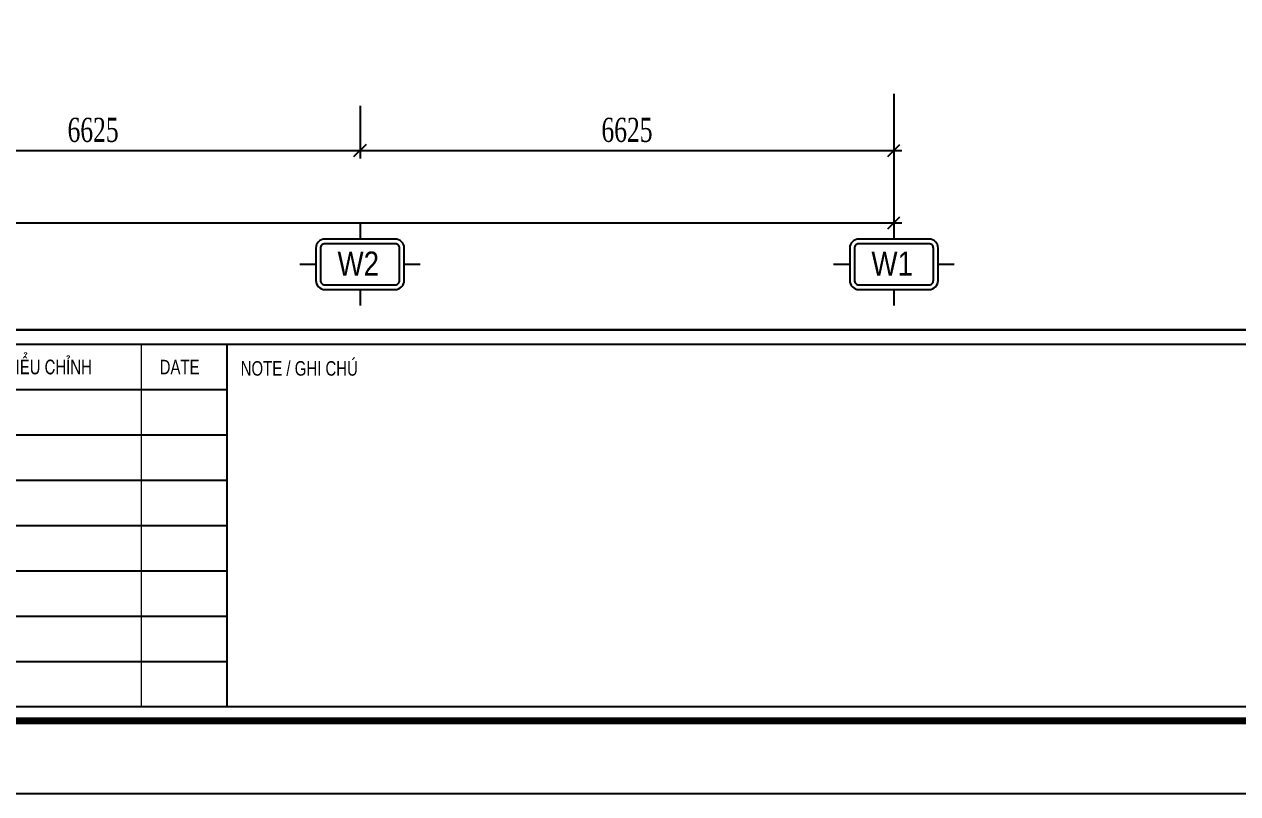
# Model space of a CAD drawing. Header units: inches. Extents: x 315041 to 662841, y -45540 to -35018.
# Drawn here: x 334683 to 334833.6, y -36052.2 to -35956.7 of the extents above; entities that cross this region are included whole.
import ezdxf
from ezdxf.enums import TextEntityAlignment as Align

# ---------------------------------------------------------------- set-up
doc = ezdxf.new("R2010")
doc.units = ezdxf.units.IN
doc.header["$MEASUREMENT"] = 0
for name, color, linetype in [('2', 2, 'Continuous'), ('251', 251, 'Continuous'), ('3', 3, 'Continuous'), ('7', 7, 'Continuous'), ('8', 8, 'Continuous'), ('BAO KHUNG', 31, 'Continuous')]:
    doc.layers.add(name, color=color, linetype=linetype)
doc.layers.add('S-Hatch', color=8, linetype='Continuous', lineweight=9)
doc.styles.add('hx2', font='VHARIALN.TTF')
doc.styles.add('ST1', font='times.ttf', dxfattribs={"width": 0.7})
doc.styles.get("Standard").update_dxf_attribs({"font": 'VHARIALN.TTF'})
doc.dimstyles.new('100', dxfattribs={"dimtxt": 3, "dimasz": 1.5, "dimexe": 1, "dimexo": 0, "dimgap": 1, "dimtad": 1, "dimdec": 0, "dimlfac": 100, "dimzin": 0, "dimdsep": 46, "dimtxsty": 'ST1', "dimblk": 'OBLIQUE', "dimcen": 1, "dimdle": 1, "dimclrd": 8, "dimclre": 8, "dimclrt": 3, "dimadec": 0, "dimazin": 0, "dimtfac": 1, "dimtdec": 0, "dimtix": 1, "dimtmove": 1, "dimatfit": 3, "dimfxl": 0, "dimtfill": 1, "dimtolj": 1, "dimtzin": 0, "dimlwd": -1, "dimlwe": -1, "dimarcsym": 1})

# ---------------------------------------------------------------- blocks, each defined once
blk = doc.blocks.new('A$C75D82031')
at = {"layer": '2', "color": 157, "linetype": 'Continuous'}
blk.add_lwpolyline([(0, 420), (594, 420), (594, 0), (0, 0)], close=True, dxfattribs=at)
at = {"layer": '251', "linetype": 'Continuous'}
for p, q in [((285.8, 50.19), (346.77, 50.19)), ((285.8, 44.56), (346.77, 44.56)), ((285.8, 38.94), (346.77, 38.94)), ((285.8, 33.31), (346.77, 33.31)), ((285.8, 27.69), (346.77, 27.69)), ((285.8, 22.06), (346.77, 22.06)), ((285.8, 16.44), (346.77, 16.44))]:
    blk.add_line(p, q, dxfattribs=at)
at = {"layer": '7', "color": 147, "linetype": 'Continuous'}
blk.add_lwpolyline([(12.33, 57.61), (581.67, 57.61), (581.67, 409.19), (12.33, 409.19)], close=True, dxfattribs=at)
at = {"layer": 'BAO KHUNG', "color": 7}
blk.add_line((346.77, 10.81), (346.77, 55.81), dxfattribs=at)
at = {"layer": 'BAO KHUNG', "color": 167, "linetype": 'Continuous', "const_width": 0.871}
blk.add_lwpolyline([(10.59, 9.07), (583.41, 9.07), (583.41, 410.93), (10.59, 410.93)], close=True, dxfattribs=at)
at = {"layer": 'BAO KHUNG', "color": 7}
blk.add_lwpolyline([(211.89, 55.81), (474.14, 55.81), (474.14, 10.81), (211.89, 10.81)], close=True, dxfattribs=at)
at = {"layer": 'S-Hatch'}
blk.add_line((336.07, 55.81), (336.07, 10.81), dxfattribs=at)
at = {"layer": 'BAO KHUNG', "color": 7, "linetype": 'Continuous', "width": 0.9}
for s, p in [('REVISION/ISSUE - HIÓU CHØNH', (316.27, 53)), ('DATE', (340.86, 52.99))]:
    blk.add_text(s, height=1.8, dxfattribs=at).set_placement(p, align=Align.MIDDLE_CENTER)
blk.add_text('NOTE / GHI CHÚ', height=1.8, dxfattribs=at).set_placement((348.44, 51.92))
blk = doc.blocks.new('_Oblique')
at = {"color": 0, "linetype": 'ByBlock', "lineweight": -2}
blk.add_line((-0.5, -0.5), (0.5, 0.5), dxfattribs=at)
blk = doc.blocks.new('*D342')
at = {"color": 8, "linetype": 'Continuous', "transparency": 16777216}
for p, q in [((334658.44, -35966.81), (334658.44, -35973.34)), ((334724.69, -35966.81), (334724.69, -35973.34)), ((334657.44, -35972.34), (334725.69, -35972.34))]:
    blk.add_line(p, q, dxfattribs=at)
at = {"layer": 'Defpoints', "color": 0, "transparency": 16777216}
for p in [(334658.44, -35966.81), (334724.69, -35966.81), (334724.69, -35972.34)]:
    blk.add_point(p, dxfattribs=at)
at = {"color": 8, "transparency": 16777216, "xscale": 1.5, "yscale": 1.5, "zscale": 1.5, "rotation": 180}
blk.add_blockref('_Oblique', (334658.44, -35972.34), dxfattribs=at)
at = {"color": 8, "transparency": 16777216, "xscale": 1.5, "yscale": 1.5, "zscale": 1.5}
blk.add_blockref('_Oblique', (334724.69, -35972.34), dxfattribs=at)
at = {"color": 3, "transparency": 16777216, "insert": (334691.57, -35969.81), "char_height": 3, "attachment_point": 5, "style": 'ST1', "bg_fill": 3, "box_fill_scale": 1.25, "bg_fill_color": 256, "bg_fill_true_color": 13158600, "bg_fill_transparency": 3126523}
blk.add_mtext('\\A1;6625', dxfattribs=at)
blk = doc.blocks.new('*D343')
at = {"color": 8, "linetype": 'Continuous', "transparency": 16777216}
for p, q in [((334724.69, -35966.81), (334724.69, -35973.34)), ((334790.94, -35966.81), (334790.94, -35973.34)), ((334723.69, -35972.34), (334791.94, -35972.34))]:
    blk.add_line(p, q, dxfattribs=at)
at = {"layer": 'Defpoints', "color": 0, "transparency": 16777216}
for p in [(334724.69, -35966.81), (334790.94, -35966.81), (334790.94, -35972.34)]:
    blk.add_point(p, dxfattribs=at)
at = {"color": 8, "transparency": 16777216, "xscale": 1.5, "yscale": 1.5, "zscale": 1.5, "rotation": 180}
blk.add_blockref('_Oblique', (334724.69, -35972.34), dxfattribs=at)
at = {"color": 8, "transparency": 16777216, "xscale": 1.5, "yscale": 1.5, "zscale": 1.5}
blk.add_blockref('_Oblique', (334790.94, -35972.34), dxfattribs=at)
at = {"color": 3, "transparency": 16777216, "insert": (334757.82, -35969.81), "char_height": 3, "attachment_point": 5, "style": 'ST1', "bg_fill": 3, "box_fill_scale": 1.25, "bg_fill_color": 256, "bg_fill_true_color": 13158600, "bg_fill_transparency": 16432576}
blk.add_mtext('\\A1;6625', dxfattribs=at)
blk = doc.blocks.new('*D344')
at = {"color": 8, "linetype": 'Continuous', "transparency": 16777216}
for p, q in [((334525.94, -35965.31), (334525.94, -35982.35)), ((334790.94, -35965.31), (334790.94, -35982.35)), ((334524.94, -35981.35), (334791.94, -35981.35))]:
    blk.add_line(p, q, dxfattribs=at)
at = {"layer": 'Defpoints', "color": 0, "transparency": 16777216}
for p in [(334525.94, -35965.31), (334790.94, -35965.31), (334790.94, -35981.35)]:
    blk.add_point(p, dxfattribs=at)
at = {"color": 8, "transparency": 16777216, "xscale": 1.5, "yscale": 1.5, "zscale": 1.5, "rotation": 180}
blk.add_blockref('_Oblique', (334525.94, -35981.35), dxfattribs=at)
at = {"color": 8, "transparency": 16777216, "xscale": 1.5, "yscale": 1.5, "zscale": 1.5}
blk.add_blockref('_Oblique', (334790.94, -35981.35), dxfattribs=at)
at = {"color": 3, "transparency": 16777216, "insert": (334658.44, -35978.82), "char_height": 3, "attachment_point": 5, "style": 'ST1', "bg_fill": 3, "box_fill_scale": 1.25, "bg_fill_color": 256, "bg_fill_true_color": 13158600, "bg_fill_transparency": 16678048}
blk.add_mtext('\\A1;26500', dxfattribs=at)
blk = doc.blocks.new('TENTRUC')
at = {"layer": '7'}
for p, q in [((0, 8.27), (0, 10.26)), ((-7.48, 5.13), (-5.48, 5.13)), ((5.48, 5.13), (7.48, 5.13)), ((0, 0), (0, 2))]:
    blk.add_line(p, q, dxfattribs=at)
blk.add_lwpolyline([(-4.36, 8.27), (4.36, 8.27, -0.414214), (5.48, 7.14), (5.48, 3.12, -0.414214), (4.36, 2), (-4.36, 2, -0.414214), (-5.48, 3.12), (-5.48, 7.14, -0.414214)], format="xyb", close=True, dxfattribs=at)
at = {"layer": '8', "ltscale": 15}
blk.add_lwpolyline([(-4.36, 7.68), (4.36, 7.68, -0.414214), (4.9, 7.14), (4.9, 3.12, -0.414214), (4.36, 2.58), (-4.36, 2.58, -0.414214), (-4.9, 3.12), (-4.9, 7.14, -0.414214)], format="xyb", close=True, dxfattribs=at)
at = {"layer": '3', "style": 'hx2'}
blk.add_attdef('TR', text='', height=2.9, dxfattribs=at).set_placement((-0.16, 3.83), align=Align.CENTER)

msp = doc.modelspace()

# ---------------------------------------------------------------- block references
at = {"color": 1}
msp.add_blockref('A$C75D82031', (334361.4424, -36052.2326), dxfattribs=at)

# ---------------------------------------------------------------- next in the draw order: dimensions: what is measured, and where the dimension line sits
at = {"color": 8}
dim = msp.add_linear_dim(base=(334724.6924, -35972.3373), p1=(334658.4424, -35966.8139), p2=(334724.6924, -35966.8139), dimstyle='100', dxfattribs=at)
dim.commit()
dim.dimension.update_dxf_attribs({"geometry": '*D342', "text_midpoint": (334691.5674, -35969.8113)})

# ---------------------------------------------------------------- next in the draw order: dimensions: what is measured, and where the dimension line sits
dim = msp.add_linear_dim(base=(334790.9424, -35972.3373), p1=(334724.6924, -35966.8139), p2=(334790.9424, -35966.8139), dimstyle='100', dxfattribs=at)
dim.commit()
dim.dimension.update_dxf_attribs({"geometry": '*D343', "text_midpoint": (334757.8174, -35969.8113)})

# ---------------------------------------------------------------- next in the draw order: dimensions: what is measured, and where the dimension line sits
dim = msp.add_linear_dim(base=(334790.9424, -35981.3473), p1=(334525.9424, -35965.3139), p2=(334790.9424, -35965.3139), dimstyle='100', dxfattribs=at)
dim.commit()
dim.dimension.update_dxf_attribs({"geometry": '*D344', "text_midpoint": (334658.4424, -35978.8213)})

# ---------------------------------------------------------------- next in the draw order: linework, layer by layer
msp.add_lwpolyline([(334373.7734, -35643.0427), (334943.1113, -35643.0427), (334943.1113, -35994.6225), (334373.7734, -35994.6225)], close=True, dxfattribs=at)

# ---------------------------------------------------------------- next in the draw order: block references
at = {"layer": '3'}
ref = msp.add_blockref('TENTRUC', (334724.6924, -35981.3473), dxfattribs=dict(at, xscale=-1, rotation=180))
ref.add_attrib('TR', 'W2', dxfattribs={"layer": '0', "height": 3, "style": 'hx2'}).set_placement((334724.4761, -35987.9005), align=Align.CENTER)
ref = msp.add_blockref('TENTRUC', (334790.9424, -35981.3473), dxfattribs=dict(at, xscale=-1, rotation=180))
ref.add_attrib('TR', 'W1', dxfattribs={"layer": '0', "height": 3, "style": 'hx2'}).set_placement((334790.7261, -35987.9005), align=Align.CENTER)

doc.saveas('drawing.dxf')
